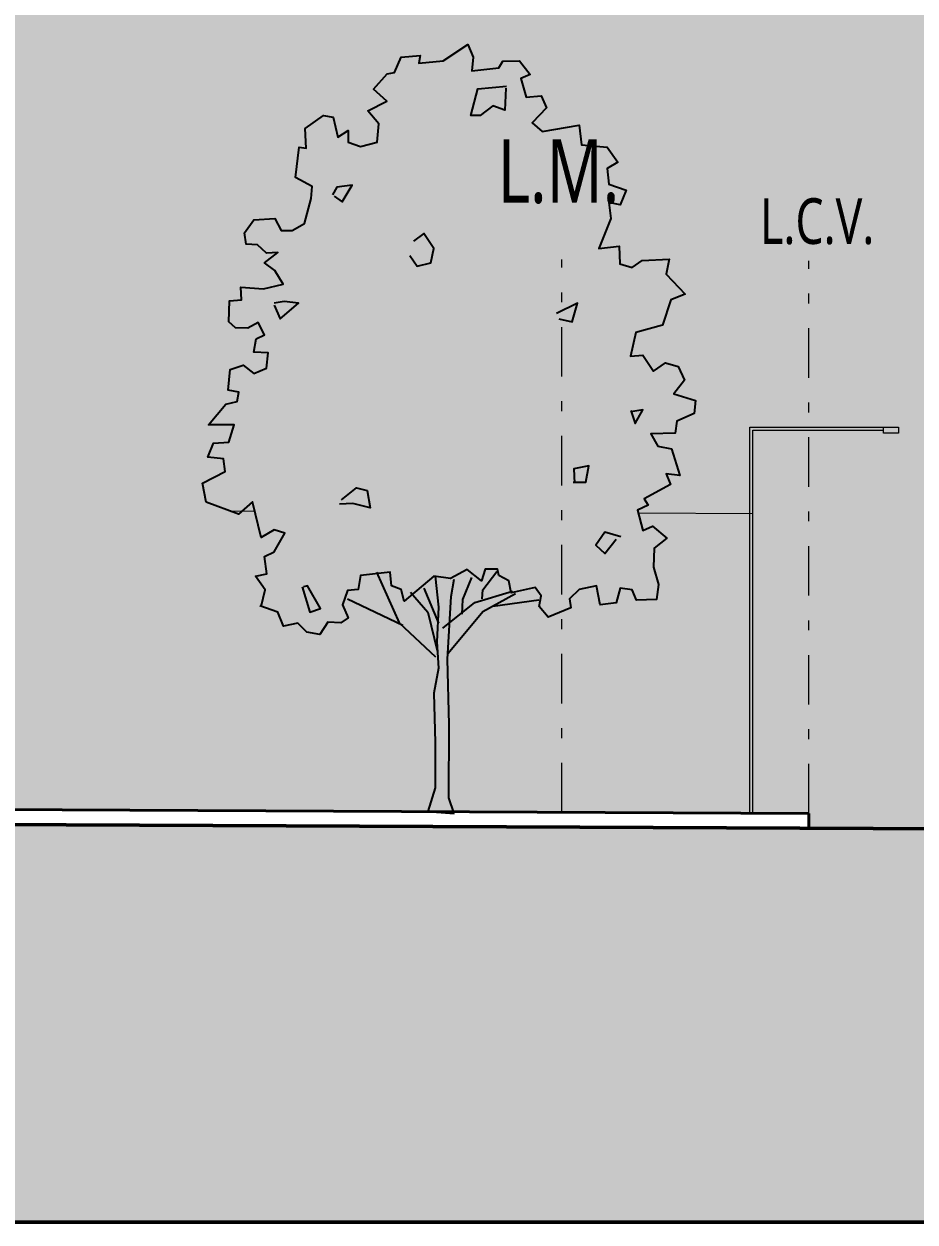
# Model space of a CAD drawing. Header units: millimetres. Extents: x -71 to 10084, y -63 to 6230.
# Drawn here: x 5949.09 to 5958.09, y 4072.01 to 4084.11 of the extents above; entities that cross this region are included whole.
import ezdxf

# ---------------------------------------------------------------- set-up
doc = ezdxf.new("R2010")
doc.units = ezdxf.units.MM
doc.linetypes.add('TRAZO_Y_PUNTO', pattern=[1, 0.5, -0.25, 0, -0.25])
for name, color, linetype, lineweight, true_color in [('HATCHS', 252, 'Continuous', 5, 0x898989), ('LINEA TIERRA', 18, 'Continuous', 50, 0x000000), ('MUROS', 18, 'Continuous', 40, 0x000000), ('TEXTO', 154, 'Continuous', 5, 0x004f9e), ('VISTA', 18, 'Continuous', 15, 0x000000), ('VISTA LEJOS', 8, 'Continuous', 5, 0x7a8581)]:
    doc.layers.add(name, color=color, linetype=linetype, lineweight=lineweight, true_color=true_color)
doc.layers.add('MEDIANERA', color=30, linetype='TRAZO_Y_PUNTO', lineweight=20)
doc.styles.add('COTAS', font='Yu Gothic.ttf', dxfattribs={"width": 0.75})

# ---------------------------------------------------------------- blocks, each defined once
blk = doc.blocks.new('luz')
at = {"layer": 'VISTA'}
for p, q in [((5841.926, 4080.539), (5840.426, 4080.539)), ((5840.426, 4080.539), (5840.426, 4080.478)), ((5840.426, 4080.478), (5840.576, 4080.478)), ((5840.576, 4080.478), (5840.576, 4080.539)), ((5841.896, 4080.509), (5840.576, 4080.509)), ((5841.896, 4076.639), (5841.896, 4080.509)), ((5841.926, 4076.639), (5841.926, 4080.539))]:
    blk.add_line(p, q, dxfattribs=at)
blk = doc.blocks.new('A$C19F70E61')
at = {"true_color": 0xa3b39e, "transparency": 33554559}
h = blk.add_hatch(color=253, dxfattribs=at)
h.dxf.hatch_style = 1
h.paths.add_polyline_path([(653, 745.1), (657.1, 765.6), (620.2, 763.9), (606.3, 754.1), (589.1, 759), (588.2, 783.6), (560.3, 780.3), (576.8, 821.4), (574.3, 843.5), (589.9, 840.2), (598.1, 860.7), (574.3, 868.9), (571.8, 890.3), (586.6, 899.3), (571.8, 919.8), (536.6, 923.1), (533.3, 950.1), (482.4, 941.1), (468.5, 953.4), (488.2, 973.9), (480.8, 990.3), (460.3, 988.7), (452.9, 1014.1), (466, 1019.9), (451.2, 1038.7), (428.3, 1037.9), (422.5, 1028.9), (385.6, 1024.8), (387.3, 1043.7), (379.9, 1060.9), (346.2, 1038.7), (312.6, 1035.5), (314.3, 1046.1), (288, 1043.7), (279, 1022.3), (269.1, 1020.7), (250.3, 999.4), (268.3, 983), (242.1, 969.8), (257.6, 951.8), (255.2, 926.4), (232.2, 920.6), (215, 926.4), (215, 942.8), (201, 933.7), (194.5, 960.8), (181.4, 963.3), (155.9, 945.2), (157.6, 918.2), (147.7, 919.8), (142.8, 878), (165.8, 865.7), (164.1, 849.2), (155.1, 814.8), (137.9, 804.9), (123.1, 804.9), (114.1, 821.4), (85.4, 819.7), (72.3, 801.7), (74.7, 786.1), (90.3, 785.3), (102.6, 773.8), (118.2, 774.6), (100.1, 760.7), (114.1, 750), (125.6, 731.1), (98.5, 724.6), (67.3, 727), (68.2, 709.8), (51.8, 708.2), (50.9, 679.4), (60, 671.2), (77.2, 670.4), (91.1, 678.6), (100.1, 661.4), (88.7, 655.7), (85.4, 637.6), (105.1, 636.8), (102.6, 615.5), (85.4, 608.1), (70.6, 619.6), (52.6, 613.8), (50.1, 585.1), (64.9, 582.6), (62.4, 569.5), (46.8, 566.2), (23, 537.5), (58.3, 537.5), (50.9, 513.7), (29.6, 512.1), (22.2, 493.2), (43.5, 490.8), (46, 473.5), (14.8, 457.1), (19.8, 430.9), (64.1, 414.5), (83.7, 431.7), (95.2, 382.5), (113.3, 393.2), (128, 388.2), (113.3, 362.8), (100.1, 356.2), (103.4, 332.4), (87.8, 329.2), (101, 310.3), (95.3, 287.6), (118.2, 279.9), (126.4, 260.3), (146.1, 264.4), (158.4, 252.1), (176.4, 248.8), (187.1, 266), (205.1, 265.2), (215, 271.7), (207.6, 289.8), (214.2, 309.5), (228.9, 311.1), (232.2, 330), (273.2, 334.9), (274.9, 316), (288, 311.1), (292.1, 294.7), (333.1, 329.2), (356.1, 325.9), (379.1, 338.2), (398.7, 322.6), (403.7, 339), (420.9, 339), (422.5, 330), (436.5, 322.6), (439.8, 306.2), (472.6, 313.6), (480.8, 302.1), (478.3, 287.3), (490.6, 272.6), (521.8, 285.7), (520.1, 298), (533.3, 311.1), (557.1, 316), (562, 289.8), (584.1, 292.3), (589.9, 312.8), (606.3, 310.3), (612, 296.4), (639.9, 297.2), (642.4, 317.7), (635.8, 341.5), (636.6, 367.7), (653.9, 381.7), (634.2, 398.1), (621, 392.3), (613.7, 420.2), (628.4, 426.8), (622.7, 435.8), (658.8, 455.5), (653, 470.3), (671.9, 467.8), (660.4, 504.7), (641.6, 508), (631.7, 525.2), (665.3, 526), (667.8, 542.4), (691.6, 553.1), (693.2, 571.2), (663.7, 580.2), (678.5, 599.1), (669.4, 617.9), (652.2, 622.8), (635.8, 611.4), (621, 633.5), (603.8, 631.9), (611.2, 664.7), (648.1, 674.5), (659.6, 709.8), (679.3, 717.2)])
h.paths.add_polyline_path([(605.1, 555.6), (621, 558), (610.4, 539.2)], flags=16)
h.paths.add_polyline_path([(525.9, 476.8), (546.4, 480.9), (542.3, 458.8), (526.6, 458.8)], flags=16)
blk.add_line((324.9, 5.1), (361, 2.7))
for points in [[(95.2, 287.3), (101, 310.3), (87.8, 329.2), (103.4, 332.4), (100.1, 356.2), (113.3, 362.8), (128, 388.2), (113.3, 393.2), (95.2, 382.5), (83.7, 431.7), (64.1, 414.5), (19.8, 430.9), (14.8, 457.1), (46, 473.5), (43.5, 490.8), (22.2, 493.2), (29.6, 512.1), (50.9, 513.7), (58.3, 537.5), (23, 537.5), (46.8, 566.2), (62.4, 569.5), (64.9, 582.6), (50.1, 585.1), (52.6, 613.8), (70.6, 619.6), (85.4, 608.1), (102.6, 615.5), (105.1, 636.8), (85.4, 637.6), (88.7, 655.7), (100.1, 661.4), (91.1, 678.6), (77.2, 670.4), (60, 671.2), (50.9, 679.4), (51.8, 708.2), (68.2, 709.8), (67.3, 727), (98.5, 724.6), (125.6, 731.1), (114.1, 750), (100.1, 760.7), (118.2, 774.6), (102.6, 773.8), (90.3, 785.3), (74.7, 786.1), (72.3, 801.7), (85.4, 819.7), (114.1, 821.4), (123.1, 804.9), (137.9, 804.9), (155.1, 814.8), (164.1, 849.2), (165.8, 865.7), (142.8, 878), (147.7, 919.8), (157.6, 918.2), (155.9, 945.2), (181.4, 963.3), (194.5, 960.8), (201, 933.7), (215, 942.8), (215, 926.4), (232.2, 920.6), (255.2, 926.4), (257.6, 951.8), (242.1, 969.8), (268.3, 983), (250.3, 999.4), (269.1, 1020.7), (279, 1022.3), (288, 1043.7), (314.3, 1046.1), (312.6, 1035.5), (346.2, 1038.7), (379.9, 1060.9), (387.3, 1043.7), (385.6, 1024.8), (422.5, 1028.9), (428.3, 1037.9), (451.2, 1038.7), (466, 1019.9), (452.9, 1014.1), (460.3, 988.7), (480.8, 990.3), (488.2, 973.9), (468.5, 953.4), (482.4, 941.1), (533.3, 950.1), (536.6, 923.1), (571.8, 919.8), (586.6, 899.3), (571.8, 890.3), (574.3, 868.9), (598.1, 860.7), (589.9, 840.2), (574.3, 843.5), (576.8, 821.4), (560.3, 780.3), (588.2, 783.6), (589.1, 759), (606.3, 754.1), (620.2, 763.9), (657.1, 765.6), (653, 745.1), (679.3, 717.2), (659.6, 709.8), (648.1, 674.5), (611.2, 664.7), (603.8, 631.9), (621, 633.5), (635.8, 611.4), (652.2, 622.8), (669.4, 617.9), (678.5, 599.1), (663.7, 580.2), (693.2, 571.2), (691.6, 553.1), (667.8, 542.4), (665.3, 526), (631.7, 525.2), (641.6, 508), (660.4, 504.7)], [(432.4, 1001), (430.7, 970.7), (414.3, 976.4), (397.1, 963.3), (384, 963.3), (393.8, 1000.2), (433.2, 1003.5)], [(196.1, 852.5), (206.8, 844.3), (220.7, 867.3), (199.4, 864.8), (193.7, 854.2)], [(300.3, 770.5), (310.1, 755.7), (329, 760.7), (333.1, 780.3), (319.2, 800.8), (305.2, 790.2)], [(113.3, 702.4), (121.5, 683.5), (146.9, 704.9), (127.2, 707.3), (113.3, 704.9)], [(505.4, 683.5), (523.4, 679.4), (530.8, 704.9), (502.1, 690.9)], [(604.6, 557.2), (610.4, 539.2), (621, 558), (604.6, 555.6)], [(660.4, 504.7), (671.9, 467.8), (653, 470.3), (658.8, 455.5), (622.7, 435.8), (628.4, 426.8), (613.7, 420.2), (621, 392.3), (634.2, 398.1), (653.9, 381.7), (636.6, 367.7), (635.8, 341.5), (642.4, 317.7), (639.9, 297.2), (612, 296.4), (606.3, 310.3), (589.9, 312.8), (584.1, 292.3), (562, 289.8), (557.1, 316), (533.3, 311.1), (520.1, 298), (521.8, 285.7), (490.6, 272.6), (478.3, 287.3), (480.8, 302.1), (472.6, 313.6), (439.8, 306.2), (436.5, 322.6), (422.5, 330), (420.9, 339), (403.7, 339), (398.7, 322.6), (379.1, 338.2), (356.1, 325.9), (333.1, 329.2), (292.1, 294.7), (288, 311.1), (274.9, 316), (273.2, 334.9), (232.2, 330), (228.9, 311.1), (214.2, 309.5), (207.6, 289.8), (215, 271.7), (205.1, 265.2), (187.1, 266), (176.4, 248.8), (158.4, 252.1), (146.1, 264.4), (126.4, 260.3), (118.2, 279.9), (93.6, 288.2)], [(525.1, 458.8), (542.3, 458.8), (546.4, 480.9), (525.9, 476.8), (526.7, 457.1)], [(206, 434.2), (226.5, 450.6), (241.2, 447.3), (245.3, 423.5), (221.6, 429.2), (203.5, 428.4)], [(590.7, 383.3), (568.5, 389.9), (556.2, 371.8), (568.5, 360.3), (584.1, 380)], [(254.4, 334.9), (285.5, 265.2), (335.6, 218.4)], [(399.6, 298), (400.4, 310.3), (420.1, 335.7)], [(151.8, 314.4), (162.5, 279.9), (177.3, 284.9), (159.2, 316), (153.5, 314.4)], [(334.8, 329.2), (339.7, 286.5), (337.2, 238.9), (339.7, 202.8), (333.1, 168.4), (334.8, 100.3), (334.8, 38), (324.9, 5.1)], [(361, 2.7), (353.6, 24), (354.4, 124.9), (352, 215.1), (356.9, 301.3), (361, 325.1)], [(384.8, 327.5), (372.5, 297.2), (371.7, 276.7)], [(214.2, 298), (290.5, 261.9)], [(301.1, 307), (324.9, 279.9), (338, 225)], [(319.2, 312.8), (339.7, 264.4)], [(345.4, 257.8), (389.7, 293.1), (441.4, 308.7)], [(352.8, 223.3), (400.4, 280.8), (445.5, 305.4)], [(477.5, 296.4), (414.3, 287.3)]]:
    blk.add_lwpolyline(points)

msp = doc.modelspace()

# ---------------------------------------------------------------- hatches: boundary and pattern name
at = {"layer": 'HATCHS', "transparency": 33554661}
h = msp.add_hatch(dxfattribs=at)
h.set_pattern_fill('EARTH', color=256, scale=0.25, angle=45)
h.set_pattern_definition([(90, (0, 0), (-0.396875, 0.396875), [0.396875, -0.396875]), (90, (-0.14883, 0), (-0.396875, 0.396875), [0.396875, -0.396875]), (90, (-0.29766, 0), (-0.396875, 0.396875), [0.396875, -0.396875]), (180, (-0.34727, 0.0496), (-0.396875, -0.396875), [0.396875, -0.396875]), (180, (-0.34727, 0.19844), (-0.396875, -0.396875), [0.396875, -0.396875]), (180, (-0.34727, 0.34727), (-0.396875, -0.396875), [0.396875, -0.396875])])
h.paths.add_polyline_path([(6161.656, 4075.01), (5847.193, 4076.51), (5847.193, 4075.01), (5847.193, 4072.01), (6161.656, 4072.01)])
at = {"layer": 'VISTA', "transparency": 33554585}
h = msp.add_hatch(color=256, dxfattribs=at)
h.dxf.hatch_style = 1
h.set_gradient(color1=(194, 240, 234), color2=(228, 231, 231), rotation=273)
h.paths.add_polyline_path([(5912.767, 4085.348), (5947.875, 4085.348), (5947.875, 4076.18), (5957.015, 4076.136), (5957.014, 4075.939), (5967.011, 4075.939), (5967.012, 4076.089), (5987.514, 4075.991), (5987.514, 4084.841), (6002.561, 4084.841), (6002.561, 4075.919), (6026.681, 4075.841), (6026.681, 4084.841), (6041.727, 4084.841), (6041.684, 4075.733), (6061.371, 4075.639), (6061.372, 4084.841), (6076.375, 4084.841), (6076.375, 4075.567), (6091.029, 4075.497), (6091.074, 4084.841), (6106.118, 4084.841), (6106.118, 4075.425), (6122.451, 4075.347), (6122.511, 4087.841), (6137.558, 4087.841), (6137.498, 4075.276), (6143.646, 4075.246), (6143.645, 4075.096), (6156.315, 4075.036), (6156.315, 4075.186), (6161.656, 4075.186), (6161.23, 4075.574), (6161.656, 4075.574), (6161.656, 4114.971), (5847.193, 4114.971), (5847.193, 4078.355), (5847.861, 4078.01), (5847.193, 4078.01), (5847.193, 4076.51), (5851.588, 4076.489), (5851.588, 4076.639), (5861.25, 4076.593), (5861.293, 4085.593), (5896.402, 4085.593), (5896.402, 4076.426), (5912.767, 4076.348)])

# ---------------------------------------------------------------- linework, layer by layer
at = {"layer": 'LINEA TIERRA'}
for p, q in [((5847.193, 4076.51), (6161.656, 4075.01)), ((5847.193, 4072.01), (6161.656, 4072.01))]:
    msp.add_line(p, q, dxfattribs=at)
at = {"layer": 'MEDIANERA'}
for p, q in [((5954.517, 4076.148), (5954.517, 4081.729)), ((5957.014, 4076.136), (5957.014, 4081.717))]:
    msp.add_line(p, q, dxfattribs=at)
at = {"layer": 'MUROS'}
for p, q in [((5957.014, 4076.136), (5851.588, 4076.639)), ((5957.014, 4075.986), (5957.014, 4076.136))]:
    msp.add_line(p, q, dxfattribs=at)
at = {"layer": 'VISTA LEJOS'}
for p, q in [((5951.419, 4079.186), (5951.172, 4079.187)), ((5956.448, 4079.161), (5955.292, 4079.167))]:
    msp.add_line(p, q, dxfattribs=at)

# ---------------------------------------------------------------- block references
at = {"xscale": 0.007336180988892, "yscale": 0.007336180988892, "zscale": 0.007336180988892}
msp.add_blockref('A$C19F70E61', (5950.781, 4076.117), dxfattribs=at)
at = {"layer": 'VISTA', "xscale": -1}
msp.add_blockref('luz', (11798.344, -0.503), dxfattribs=at)

# ---------------------------------------------------------------- texts
at = {"layer": 'TEXTO', "style": 'COTAS', "width": 0.75}
for s, height, p in [('L.M.', 0.6391, (5953.87, 4082.303)), ('L.C.V.', 0.4616, (5956.52, 4081.887))]:
    msp.add_text(s, height=height, dxfattribs=at).set_placement(p)

doc.saveas('drawing.dxf')
